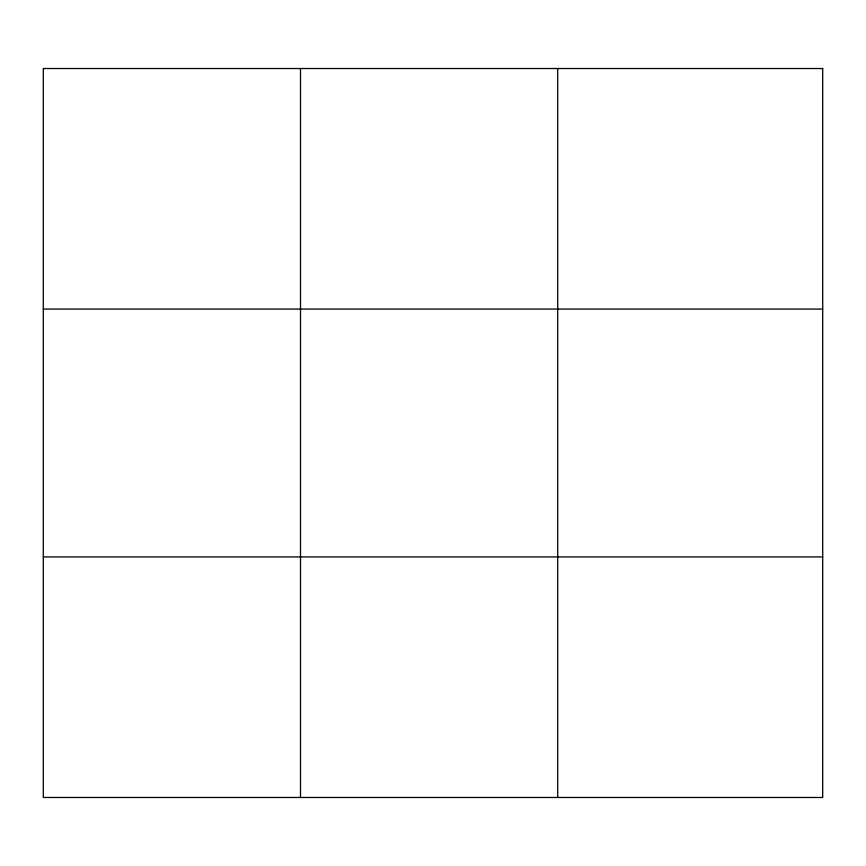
<?xml version="1.0" encoding="UTF-8"?>
<svg xmlns="http://www.w3.org/2000/svg" width="866" height="866" viewBox="0 0 866 866"><rect width="100%" height="100%" fill="white"/><g stroke="black" fill="none" stroke-linecap="round" stroke-linejoin="round"><path stroke-width="1.3" d="M300.502 68.522L300.502 797.478M557.704 68.522L557.704 797.478M43.3 309.075L822.7 309.075M43.3 556.925L822.7 556.925M822.7 68.522L822.7 797.478L43.3 797.478L43.3 68.522L822.7 68.522"/></g></svg>
